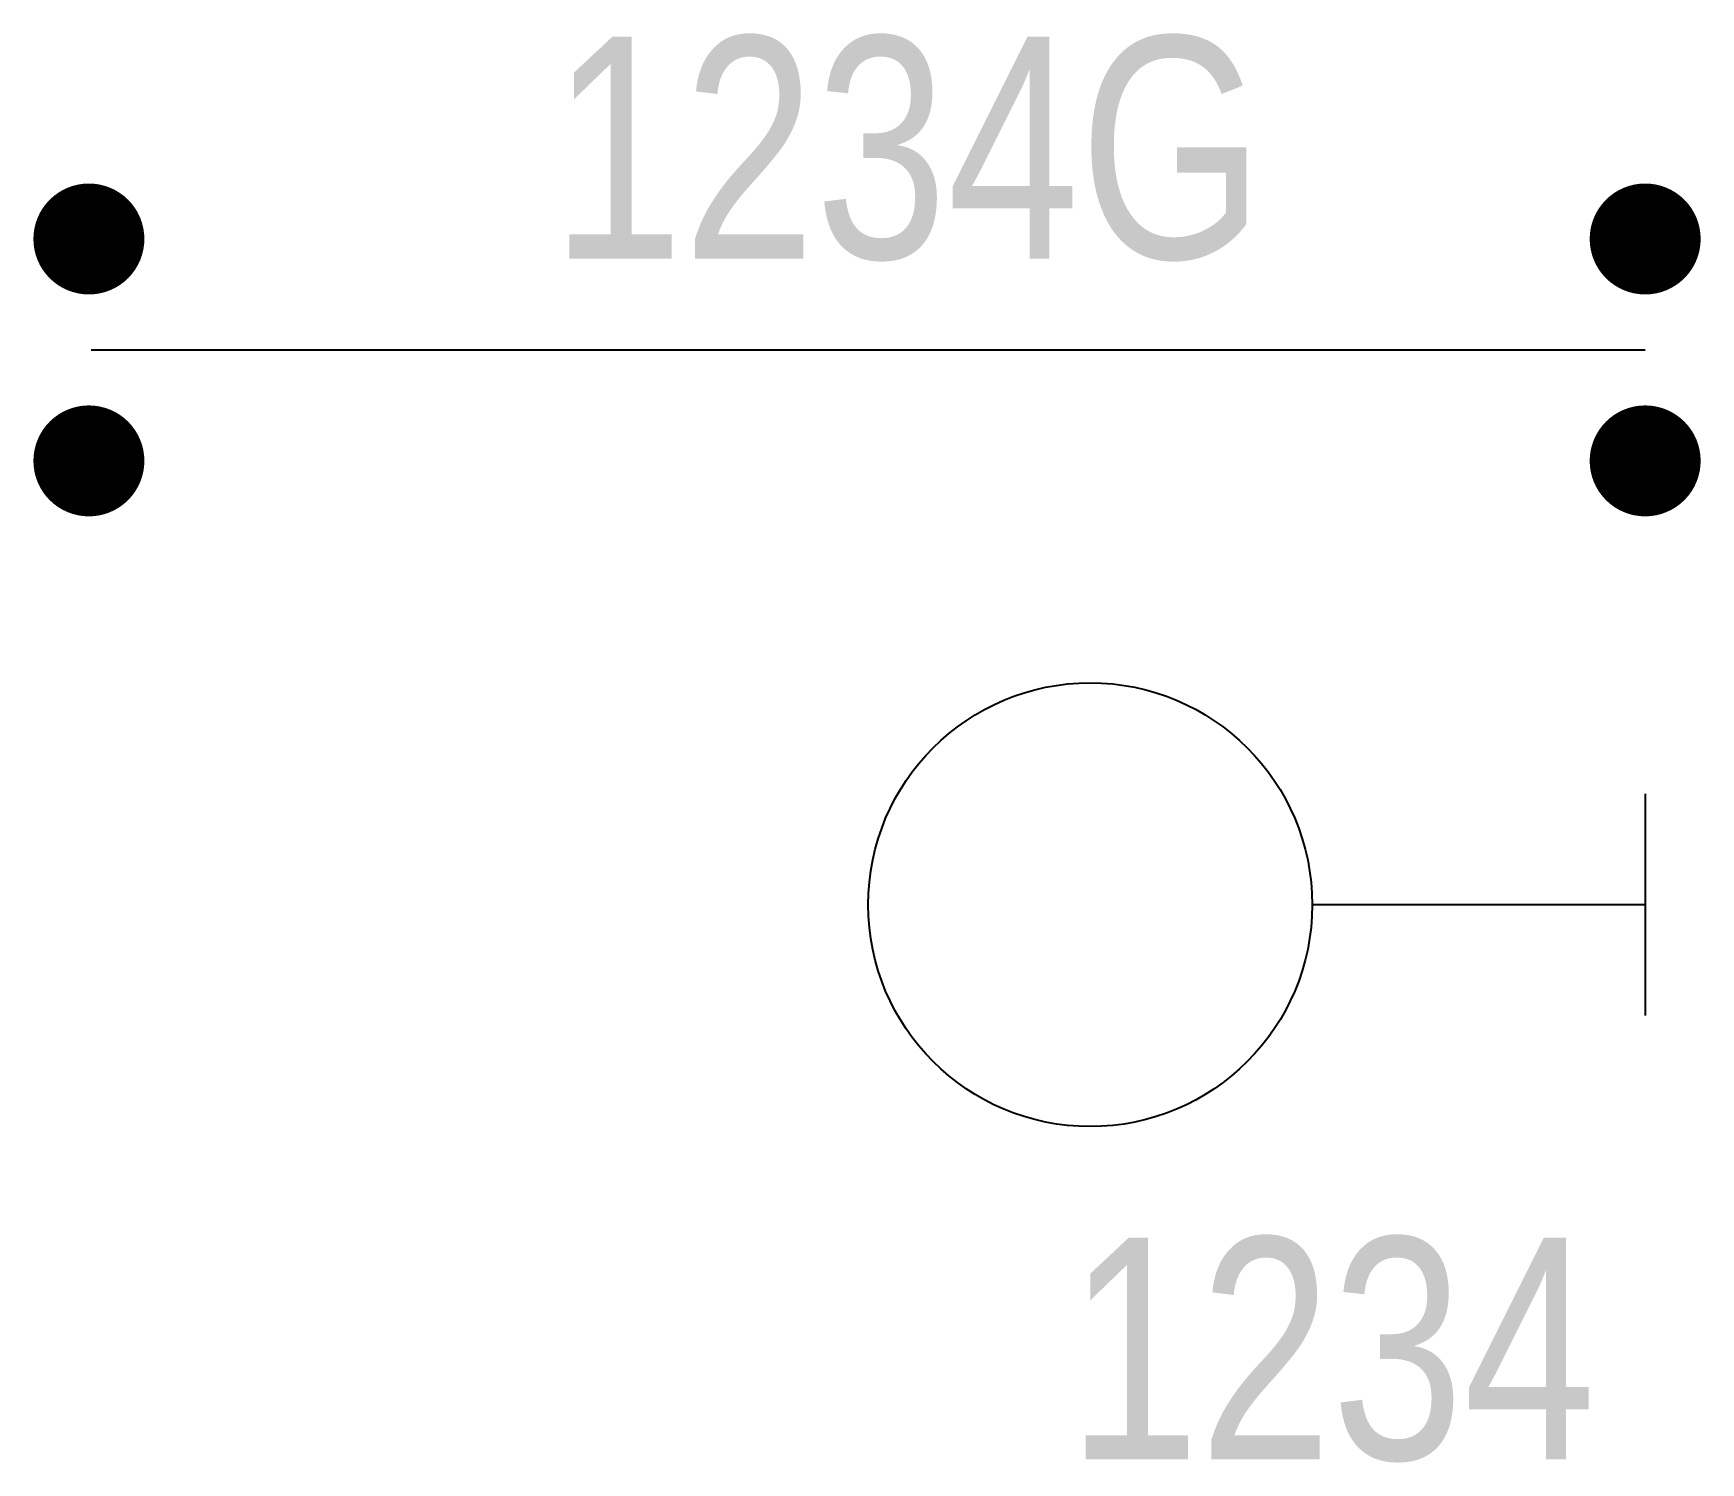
# Model space of a CAD drawing. Extents: x -11.5 to 3.5, y -27.9 to -15.
import ezdxf

# ---------------------------------------------------------------- set-up
doc = ezdxf.new("R2010")
doc.units = 0
doc.layers.get('0').update_dxf_attribs({"linetype": 'CONTINUOUS'})

msp = doc.modelspace()

# ---------------------------------------------------------------- linework, layer by layer
at = {"linetype": 'Continuous'}
msp.add_line((-10.951, -17.863), (3.049, -17.863), dxfattribs=at)
at = {"color": 1}
for p, q in [((3.049, -21.863), (3.049, -23.863)), ((3.049, -22.863), (0.049, -22.863))]:
    msp.add_line(p, q, dxfattribs=at)
at = {"const_width": 0.5}
for points in [[(-10.722, -16.863, -1), (-11.222, -16.863, -1)], [(-10.722, -18.863, -1), (-11.222, -18.863, -1)]]:
    msp.add_lwpolyline(points, format="xyb", close=True, dxfattribs=at)
at = {"color": 1, "const_width": 0.5}
for points in [[(3.299, -16.863, -1), (2.799, -16.863, -1)], [(3.299, -18.863, -1), (2.799, -18.863, -1)]]:
    msp.add_lwpolyline(points, format="xyb", close=True, dxfattribs=at)
at = {"color": 1}
msp.add_circle((-1.951, -22.863), 2, dxfattribs=at)

# ---------------------------------------------------------------- texts
at = {"color": 1, "linetype": 'Continuous', "width": 0.8}
for s, p in [('1234G', (-6.808, -17.039)), ('1234', (-2.156, -27.863))]:
    msp.add_text(s, height=2, dxfattribs=at).set_placement(p)

doc.saveas('drawing.dxf')
